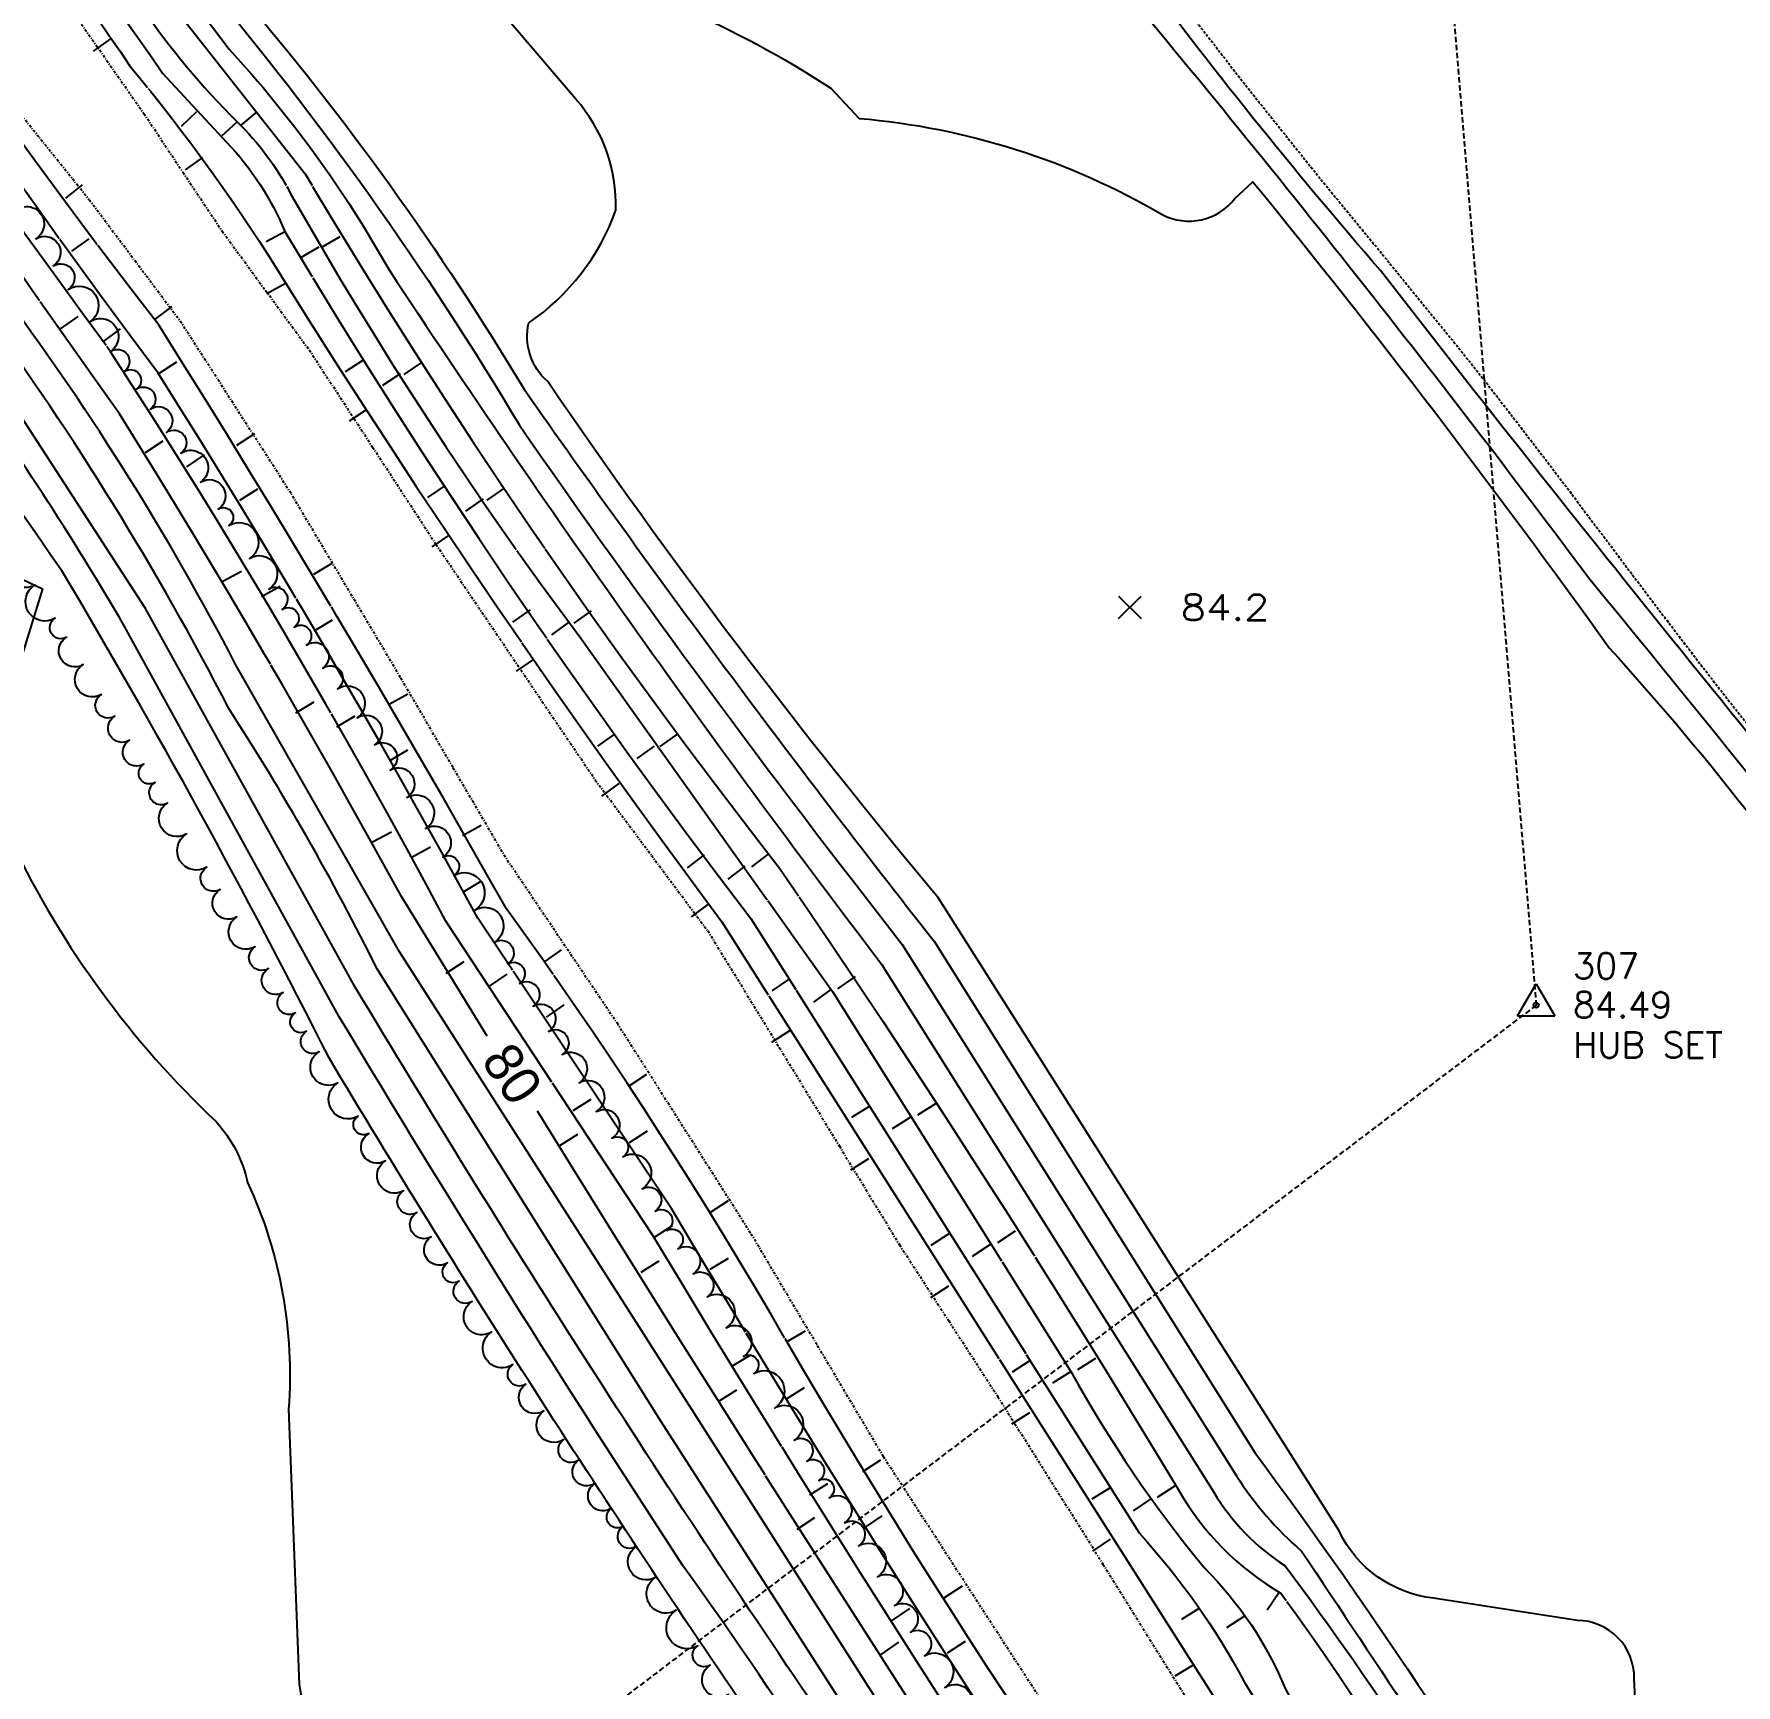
# Model space of a CAD drawing. Header units: feet. Extents: x 1023941 to 1026768, y 90264 to 94497.
# Drawn here: x 1025130 to 1025288.5, y 91908.9 to 92062.6 of the extents above; entities that cross this region are included whole.
import ezdxf
from ezdxf.enums import TextEntityAlignment as Align

# ---------------------------------------------------------------- set-up
doc = ezdxf.new("R2010")
doc.units = ezdxf.units.FT
doc.header["$MEASUREMENT"] = 0
for name, pattern in [('DASHDOT2', [0.5, 0.25, -0.11875, 0.0125, -0.11875]), ('DASHED', [0.75, 0.5, -0.25]), ('HIDDEN', [0.375, 0.25, -0.125]), ('LTP702', [40, 40, 0]), ('LTP706', [40, 40, 0])]:
    doc.linetypes.add(name, pattern=pattern)
for name, color, linetype in [('ANNOTATE', 10, 'Continuous'), ('BRUSH', 9, 'Continuous'), ('CF-DEP_INDX', 11, 'LTP702'), ('CF-DEP_INT', 9, 'LTP706'), ('CF-INDEX', 11, 'Continuous'), ('CF-INTERMED', 9, 'Continuous'), ('DESC', 6, 'Continuous'), ('DITCH', 9, 'DASHDOT2'), ('ELEV', 9, 'Continuous'), ('GRAV_RD', 9, 'HIDDEN'), ('PNTS', 6, 'Continuous'), ('SPOTELEV', 9, 'Continuous'), ('W6TOS', 10, 'Continuous'), ('W6TVL', 10, 'DASHED'), ('W7TVS', 10, 'Continuous')]:
    doc.layers.add(name, color=color, linetype=linetype)
doc.styles.add('60', font='simplex.shx', dxfattribs={"width": 1.15, "height": 2.4})
doc.styles.add('S6', font='SIMPLEX', dxfattribs={"height": 0.083333})

# ---------------------------------------------------------------- blocks, each defined once
blk = doc.blocks.new('POINT')
blk.add_point((0, 0))
at = {"layer": 'DESC', "style": 'S6'}
blk.add_attdef('DESC', (0.1191, -0.1698), '', height=0.0833, dxfattribs=at)
at = {"layer": 'ELEV', "style": 'S6'}
blk.add_attdef('ELEV', (0.1191, -0.0403), '', height=0.0833, dxfattribs=at)
at = {"layer": 'PNTS', "style": 'S6'}
blk.add_attdef('POINT', (0.1191, 0.0855), '', height=0.0833, dxfattribs=at)
blk = doc.blocks.new('HUB')
for p, q in [((-0.0433, -0.025), (0, 0.05)), ((0, 0.05), (0.0433, -0.025)), ((-0.0433, -0.025), (0.0433, -0.025))]:
    blk.add_line(p, q)
blk.add_circle((0, 0), 0.00604)
blk = doc.blocks.new('SPOT')
for p, q in [((-0.5, -0.5), (0.5, 0.5)), ((-0.5, 0.5), (0.5, -0.5))]:
    blk.add_line(p, q)
blk = doc.blocks.new('DEPRESS2')
blk.add_line((0.005859, -0.996094), (0.001953, -0.001953))
blk = doc.blocks.new('DEPRESS')
blk.add_line((0.005859, -0.996094), (0.001953, -0.001953))

msp = doc.modelspace()

# ---------------------------------------------------------------- linework, layer by layer
at = {"layer": 'BRUSH', "flags": 128}
for points in [[(1025128.5, 92046.34, -1), (1025130.19, 92043.56, -1), (1025131.82, 92041.04, -1), (1025133.22, 92038.86, -1), (1025135.25, 92035.86, -1), (1025137.16, 92033.08, -1), (1025138.43, 92031.22, -1), (1025139.57, 92029.57, -1), (1025140.86, 92027.71, -1), (1025142.36, 92025.55, -1), (1025143.71, 92023.6, -1), (1025145.54, 92020.91, -1), (1025147.18, 92018.4, -1), (1025148.17, 92016.88, -1), (1025150.09, 92013.81, -1), (1025151.91, 92010.96, -1), (1025153.13, 92009.07, -1), (1025154.26, 92007.42, -1), (1025155.42, 92005.75, -1), (1025156.94, 92003.61, -1), (1025158.29, 92001.66, -1), (1025160.14, 91998.98, -1), (1025161.75, 91996.46, -1), (1025163.19, 91994.11, -1), (1025164.75, 91991.56, -1), (1025166.48, 91988.67, -1), (1025168.1, 91986, -1), (1025169.14, 91984.29, -1), (1025171.09, 91981.08, -1), (1025172.91, 91978.09, -1), (1025174.14, 91976.06, -1), (1025175.24, 91974.24, -1), (1025176.52, 91972.13, -1), (1025177.93, 91969.77, -1), (1025179.22, 91967.63, -1), (1025180.79, 91965, -1), (1025182.39, 91962.31, -1), (1025183.85, 91959.84, -1), (1025184.87, 91958.11, -1), (1025186.66, 91955.11, -1), (1025187.87, 91953.06, -1), (1025188.97, 91951.24, -1), (1025189.99, 91949.55, -1), (1025191.42, 91947.2, -1), (1025192.72, 91945.07, -1), (1025194.48, 91942.19, -1), (1025196.1, 91939.52, -1), (1025197.06, 91937.93, -1), (1025199.01, 91934.72, -1), (1025200.82, 91931.73, -1), (1025202.01, 91929.78, -1), (1025203.11, 91927.97, -1), (1025204.09, 91926.37, -1), (1025205.52, 91924.02, -1), (1025206.82, 91921.89, -1), (1025208.58, 91919.01, -1), (1025210.18, 91916.32, -1), (1025211.65, 91913.85, -1), (1025212.96, 91911.64, -1), (1025214.84, 91908.69, -1), (1025216.73, 91906.04, -1)], [(1025194.73, 91908.04, -1), (1025193, 91910.79, -1), (1025191.86, 91912.59, -1), (1025189.84, 91915.89, -1), (1025187.93, 91918.97, -1), (1025186.12, 91921.82, -1), (1025184.92, 91923.72, -1), (1025183.8, 91925.38, -1), (1025182.24, 91927.7, -1), (1025180.73, 91929.85, -1), (1025179.37, 91931.8, -1), (1025177.52, 91934.46, -1), (1025175.84, 91936.95, -1), (1025174.63, 91938.76, -1), (1025172.64, 91941.8, -1), (1025170.82, 91944.64, -1), (1025169.61, 91946.53, -1), (1025168.55, 91948.23, -1), (1025167.03, 91950.67, -1), (1025165.67, 91952.91, -1), (1025164.44, 91954.95, -1), (1025162.76, 91957.73, -1), (1025161.2, 91960.29, -1), (1025160.22, 91961.9, -1), (1025158.33, 91965, -1), (1025156.58, 91967.88, -1), (1025155.41, 91969.8, -1), (1025154.37, 91971.51, -1), (1025153.22, 91973.39, -1), (1025151.86, 91975.63, -1), (1025150.62, 91977.66, -1), (1025148.93, 91980.44, -1), (1025147.37, 91983, -1), (1025146.12, 91985.06, -1), (1025144.23, 91988.16, -1), (1025142.47, 91991.04, -1), (1025141.3, 91992.96, -1), (1025140.26, 91994.67, -1), (1025138.92, 91996.88, -1), (1025137.55, 91999.12, -1), (1025136.31, 92001.15, -1), (1025134.62, 92003.93, -1), (1025133.06, 92006.49, -1), (1025131.99, 92008.24, -1), (1025130.11, 92011.34, -1), (1025128.35, 92014.22, -1)]]:
    msp.add_lwpolyline(points, format="xyb", dxfattribs=at)
at = {"layer": 'CF-DEP_INDX', "elevation": 80, "flags": 128}
for points in [[(1025108.53, 92532.29), (1025115.55, 92538.26, -0.084338291), (1025128.06, 92545.92), (1025128.67, 92544.5), (1025126.24, 92537.93), (1025124.54, 92536.16, 0.152263439), (1025105.23, 92516.55, 0.103426183), (1025095.21, 92493.95, 0.060848827), (1025088.37, 92445.83, -0.012393174), (1025078.02, 92343.5, -0.017206819), (1025068.64, 92252.52, 0.031016582), (1025069.09, 92193.47, 0.140247407), (1025090.18, 92137.41), (1025097.93, 92125.93, 0.042213731), (1025116.21, 92100.19, 0.043640024), (1025129.76, 92082.08), (1025155.27, 92049.61, 0.031912339), (1025199.47, 91984.99, -0.014642587), (1025236.6, 91927.1, 0.12957048), (1025246.16, 91917.46, -0.031828218), (1025265.49, 91887.13), (1025267.36, 91884.1)], [(1025172.24, 91969.33), (1025164.24, 91982.35, 0.014433544), (1025137.99, 92027.27, -0.018441412), (1025098.14, 92087.4, 0.041128029), (1025069.74, 92124.33, -0.04998092), (1025053.12, 92150.21, -0.108943305), (1025044.98, 92187.34, -0.074646995), (1025044.96, 92204.92, 0.021478391), (1025049.19, 92244.14, -0.076454428), (1025050.28, 92253.24, 0.048658012), (1025057.15, 92289.36), (1025059.03, 92298.35, -0.032509537), (1025065.23, 92343.2), (1025073.97, 92401.8, -0.217728642), (1025077.44, 92409.86)], [(1025301.86, 91699.08), (1025336.41, 91693.59), (1025343.46, 91693.43), (1025345.37, 91694.53, 0.022302305), (1025328.93, 91721.79), (1025285.46, 91795.73, 0.018899312), (1025231.45, 91876.97, -0.007585477), (1025176.91, 91962.36)]]:
    msp.add_lwpolyline(points, format="xyb", dxfattribs=at)
at = {"layer": 'CF-DEP_INT', "flags": 128}
for points, elevation in [([(1025226.6, 91938.13, 0.046663955), (1025239.04, 91919.83, -0.097641293), (1025246.59, 91908.54, 0.033077216), (1025280.02, 91856.62, -0.079840252), (1025299.76, 91827.14), (1025318.32, 91789.48, -0.017792185), (1025340.05, 91753.59, -0.040370994), (1025350.71, 91731.85, 0.047819829), (1025368.72, 91700.57), (1025386.73, 91667.22, 0.03071599), (1025408.31, 91626.46), (1025420.56, 91603.68, 0.162239228), (1025454.38, 91573.01), (1025465.93, 91566.29, 0.044286853), (1025497.75, 91550.07, -0.046558089), (1025539.32, 91524.96), (1025559.65, 91496.14), (1025563.05, 91491.51, -0.10873067), (1025566.08, 91483.19), (1025566.58, 91479.24), (1025567.95, 91470.2), (1025566.87, 91466.32, -0.187221478), (1025556.1, 91453.09), (1025545.15, 91445.27), (1025537.47, 91440.3, 0.101535816), (1025525.39, 91426.99, -0.056795732), (1025515.93, 91416.6, -0.281175852), (1025507.16, 91415.26, -0.15490782), (1025489.26, 91428.8, -0.067342726), (1025470.12, 91453.92, 0.019994451), (1025448.16, 91487.16, -0.077865959), (1025440.63, 91502.47, 0.070182951), (1025428.96, 91529, -0.188566554), (1025424.88, 91534.14, -0.020473449), (1025410.54, 91576.96, 0.044106916), (1025400.84, 91597.33, 0.030134069), (1025371.04, 91656.57), (1025366.14, 91664.11, 0.200072641), (1025350.48, 91672.15, -0.022425091), (1025274.89, 91684.11), (1025238.92, 91690.2), (1025236.04, 91690.72, -0.44562906), (1025233.23, 91706.62, -0.123450583), (1025250.25, 91705.88, 0.014620044), (1025339.78, 91690.37), (1025344.45, 91689.66, 0.245697808), (1025348.37, 91690.31), (1025348.95, 91691.48, 0.081186144), (1025339.9, 91708.1, -0.010236206), (1025285.27, 91800.29, 0.021282168), (1025232.86, 91879.74, -0.012985979), (1025187.66, 91950.79), (1025168.39, 91980.03, 0.021839504), (1025137.16, 92033.06, -0.024409829), (1025096.88, 92093.44, 0.039389275), (1025074.98, 92121.81, -0.095258151), (1025051.47, 92161.72, -0.078363737), (1025047.48, 92186.45, -0.092662355), (1025048.73, 92213.72, 0.022829728), (1025052.17, 92248.88, 0.047475911), (1025060.13, 92292.21), (1025068.49, 92344.97), (1025072.01, 92373.49, -0.159921887), (1025076.7, 92350.71, -0.008828759), (1025066.22, 92247.1, 0.030016614), (1025067.3, 92189.81, 0.134363077), (1025083.64, 92142.88), (1025106.15, 92109.61, -0.038819635), (1025122.59, 92086.16, -0.062628467), (1025140.02, 92065.2, 0.047832643), (1025148.96, 92054.46, -0.078556018), (1025153.9, 92047.83, 0.031310777), (1025180.85, 92006.5), (1025204.4, 91973.49), (1025226.6, 91938.13)], 79), ([(1025249.08, 91898.89), (1025283.02, 91845.84, -0.033119499), (1025317.09, 91784.07), (1025324.59, 91771.47, -0.052911278), (1025349.58, 91727.99, 0.023654536), (1025366.14, 91700.09), (1025397.04, 91639.17), (1025416.86, 91604.13, 0.121015021), (1025440.75, 91577.33), (1025444.23, 91574.66), (1025460.9, 91566.09, 0.089904355), (1025484.66, 91552.59, -0.047339031), (1025510.14, 91539.79, -0.068046594), (1025534.81, 91522.25, -0.101793848), (1025545.59, 91508.06, 0.100751), (1025555.94, 91494.73, -0.216119117), (1025563.51, 91478.38), (1025564.99, 91470.07, -0.223084763), (1025549.74, 91451.8), (1025541.94, 91446.7, 0.187028725), (1025523.09, 91428.32, -0.115144239), (1025511.85, 91417.04, -0.158005692), (1025490.28, 91432.12, -0.083909451), (1025473.48, 91453.52, 0.019948386), (1025448.42, 91491.25, -0.084730492), (1025442.92, 91503.33, 0.06770475), (1025433.42, 91527.4, -0.176427948), (1025427.7, 91533.33), (1025409.86, 91585.07, -0.03731944), (1025394.78, 91616.26, 0.019463098), (1025374.76, 91655.21), (1025366.84, 91667, 0.176916207), (1025342.48, 91675.28), (1025294.05, 91682.88), (1025239.91, 91692.17), (1025236.37, 91692.65), (1025232.39, 91699.53, -0.391033649), (1025239.9, 91704.91), (1025281.98, 91696.95, -0.014787557), (1025327.56, 91689.14), (1025345.79, 91686.94), (1025350.21, 91686), (1025351.86, 91686.81, 0.134614454), (1025348.59, 91698.36, -0.012516976), (1025282.12, 91809.93, 0.026436151), (1025235.79, 91880.25, -0.015923011), (1025189.44, 91953.23), (1025171.35, 91980.33, 0.016413054), (1025141.59, 92031.05, -0.023953818), (1025100.4, 92091.77, 0.057061316), (1025071.98, 92128.58, -0.10573069), (1025050.01, 92177.95, 0.030777543), (1025048.93, 92200.35, 0.030661285), (1025054.32, 92239.56, -0.043373513), (1025059.78, 92269.21), (1025060.7, 92273.3), (1025066.69, 92271.37, 0.069693916), (1025067.28, 92173.69, 0.116746497), (1025090.24, 92129.5, 0.023763043), (1025109.11, 92102.56), (1025118.82, 92087.57, 0.08391188), (1025125.29, 92080.43, -0.033095728), (1025142, 92059), (1025147.97, 92052.56, -0.091701448), (1025153.4, 92044.24, 0.028897169), (1025196.79, 91980.3), (1025232.95, 91923.09, -0.062650094), (1025242.73, 91909.22), (1025249.08, 91898.89)], 78), ([(1025153.45, 92039.46, 0.020112071), (1025194.08, 91979.98), (1025238, 91910.82), (1025257.89, 91879.64, -0.013366042), (1025307.17, 91797.33, -0.038239357), (1025314.86, 91781.1, 0.072952417), (1025321.22, 91769.74, -0.095777721), (1025328.72, 91760.18, -0.015156318), (1025349.15, 91723.51), (1025366.75, 91694.31, 0.01989459), (1025384.8, 91658, 0.043913086), (1025405.32, 91619.09), (1025415.68, 91599.73), (1025418.35, 91595.74, 0.201864467), (1025423.36, 91589.18, 0.12514547), (1025454.23, 91566.58, -0.087939715), (1025461.68, 91560.75), (1025468.22, 91556.54), (1025481.35, 91549.82, -0.145909144), (1025487.89, 91548.04, -0.035426347), (1025517.94, 91531.53), (1025530.27, 91521.52, -0.115078653), (1025543.72, 91505.25, 0.063222319), (1025551.81, 91494.15), (1025558.57, 91486.91), (1025561.27, 91473.35, -0.334994006), (1025552.44, 91456.12, -0.063566326), (1025537.93, 91448.32, 0.09196426), (1025527.94, 91441.92, -0.068123523), (1025513.24, 91420.61, -0.158859105), (1025492.82, 91433.5, -0.086732103), (1025474.06, 91457.67, 0.019554708), (1025451.13, 91491.73, -0.112867126), (1025445.21, 91504.18, 0.071841894), (1025437.65, 91525.37), (1025435.01, 91527.83, -0.194960283), (1025429.5, 91535.28), (1025415.17, 91576.58, 0.048914784), (1025404.87, 91598.5, 0.013782599), (1025381.11, 91648.88, 0.0645943), (1025373.29, 91660.93), (1025368.16, 91669.31, 0.176146876), (1025352.09, 91676.65, -0.030048709), (1025324.46, 91681.09, -0.011221953), (1025256.09, 91691.7), (1025256.19, 91698.88, 0.013043569), (1025305.11, 91690.83, 0.044327436), (1025338.46, 91685.5), (1025347.58, 91684.37), (1025353.16, 91683.97, 0.352411215), (1025353.92, 91690.7, 0.065133909), (1025343.13, 91711.08, -0.014742928), (1025283.22, 91812.64, 0.013100131), (1025256.01, 91857.06, -0.017528941), (1025225.85, 91899.98, -0.017611219), (1025198.68, 91943.41, 0.024296224), (1025174.03, 91981.18, 0.012041625), (1025141.68, 92035.5, -0.031243016), (1025098.34, 92098.96, 0.058657275), (1025076.42, 92127.15, -0.082301479), (1025058.64, 92158.29, 0.136327029), (1025058.47, 92166.8, 0.120703289), (1025053.63, 92174.99, -0.296601743), (1025056.26, 92189.04), (1025060.55, 92202.33), (1025062.13, 92204.91, 0.036621882), (1025065.68, 92169.31, 0.097426811), (1025084.22, 92133.34, -0.038848642), (1025099.61, 92111.41, -0.049836759), (1025116.52, 92086.54, 0.121564482), (1025122.77, 92079.65, -0.049953992), (1025138.93, 92059.69, -0.036229947), (1025153.45, 92039.46)], 77)]:
    msp.add_lwpolyline(points, format="xyb", close=True, dxfattribs=dict(at, elevation=elevation))
at = {"layer": 'CF-INDEX', "elevation": 85, "flags": 128}
msp.add_lwpolyline([(1025195.57, 91907.75, -0.014714158), (1025157.50433, 91967.30457, 0.017548076), (1025132.63573, 92012.65714, -0.027022869), (1025103.25906, 92059.34254), (1025096.31, 92069.47), (1025090.03, 92072.61, -0.326636372), (1025083.04805, 92082.16735, 0.151835906), (1025081.42734, 92087.45215, 0.051116671), (1025071.27, 92100.28), (1025069.18, 92102.67), (1025057.31, 92106.76, -0.214584402), (1025055.45, 92113.11, 0.332105928), (1025052.36132, 92119.3237, 0.098412672), (1025040.81, 92130.62, -0.227987669), (1025028.1, 92134.24), (1025005.97, 92146.54), (1024999.98, 92150.35), (1025012.83, 92174.98, -0.045963616), (1025024.75, 92215.01, 0.124910136), (1025024.23, 92226.11, -0.293265849), (1025029.77, 92244.57, 0.074329385), (1025037.38, 92271.48, 0.083610741), (1025035.55589, 92286.53196, 0.171258515), (1025031.81, 92300.01)], format="xyb", dxfattribs=at)
at = {"layer": 'CF-INTERMED', "flags": 128}
for points, elevation in [([(1025184.33, 92563.36, -0.05470483), (1025159.97618, 92550.51226, 0.046012024), (1025120.32135, 92529.04478, 0.117538934), (1025105.93, 92513.74, 0.112114998), (1025097.01632, 92493.04806, 0.062956581), (1025090.54962, 92448.05003, -0.018716388), (1025079.90708, 92341.89056), (1025076.07115, 92295.36016, -0.024625606), (1025071.28, 92258.45, 0.04224282), (1025071.68115, 92188.14262, 0.120047262), (1025093.84166, 92136.55986, 0.036783247), (1025120.46, 92097.84), (1025148.20668, 92061.23226, -0.057936911), (1025163.1, 92040.67, 0.01694825), (1025208.96219, 91976.04519), (1025239.90745, 91926.87177, 0.113189708), (1025246.5344, 91920.02332, -0.035756193), (1025270.04, 91883.61, -0.01376038)], 81), ([(1025185.76, 92560.67, -0.034328726), (1025149.62798, 92542.9499, 0.076704082), (1025115.91976, 92522.88934, 0.149050528), (1025097.99917, 92489.46177, 0.053783616), (1025092.27839, 92443.57978, -0.02561411), (1025082.03436, 92342.96631, -0.017830017), (1025078.62, 92305.07, -0.048805865), (1025074.21, 92264.7, 0.05638441), (1025074.16, 92186.07, 0.0999704), (1025089.78461, 92147.64477), (1025110.32, 92114.31, -0.016338206), (1025145.66, 92067.77, -0.040824165), (1025175.24, 92026.21, 0.014341667), (1025210.88905, 91977.8861), (1025242.00115, 91928.41115, 0.070199569), (1025248.06807, 91921.39856, -0.011143033), (1025289.95762, 91855.94866, 0.02021109)], 82), ([(1025187.18, 92558.2, -0.049260492), (1025149.03829, 92540.22549, 0.098067664), (1025114.48051, 92518.52965, 0.129622194), (1025099.61, 92487.8, 0.052666723), (1025094.30108, 92443.66492, -0.024636212), (1025089.35, 92381.28), (1025083.82752, 92340.45057, -0.041435554), (1025080.96, 92309.63, -0.053373291), (1025075.64, 92261.13, 0.052694187), (1025076.38022, 92185.43974, 0.085891259), (1025094.65984, 92144.39491), (1025110.47, 92117.66, -0.018123356), (1025149.17175, 92066.42822, -0.041493773), (1025175.66833, 92029.57391, 0.01385985), (1025213.85731, 91978.17519), (1025243.72, 91930.57, -0.027645783), (1025274.76, 91883.59, -0.035731063)], 83), ([(1025217.03, 91878.76, 0.025021121), (1025190.5, 91919.99, -0.010030536), (1025158.46, 91971.14), (1025138.44, 92007.53, 0.025124988), (1025122.66, 92031.71), (1025087.93744, 92087.83086, -0.014787294), (1025055.83, 92127.32), (1025044.24976, 92138.77292), (1025024.98, 92151.93, -0.346627858), (1025024.2, 92158.58, 0.094574415), (1025031.24, 92181.4), (1025034.75, 92197.62, -0.048620575), (1025048.14, 92293.86), (1025050.5, 92300.03, -0.111949176), (1025050.68114, 92320.42987, -0.037853653), (1025058.58554, 92368.07057, 0.031848776), (1025059.04997, 92407.68007, 0.051982555), (1025057.35, 92437.87, -0.19021686), (1025059.43099, 92448.16181), (1025068.96, 92469.29, 0.066409957), (1025073.95137, 92491.14851, -0.161924248), (1025081.56, 92506.81)], 84), ([(1025202.953, 91906.59715, -0.014405703), (1025159.95273, 91973.8938), (1025140.41733, 92009.14625), (1025117.06779, 92045.1236), (1025089.57257, 92089.20094, -0.011616875), (1025050.99071, 92137.55395), (1025044.12, 92149.98, -0.120221443), (1025040.37378, 92164.06484), (1025037.04544, 92193.60286, -0.026731792), (1025043.64796, 92258.92651), (1025049.12996, 92287.57176, -0.065616079), (1025051.74921, 92296.51876, 0.192255795), (1025052.03681, 92303.28572, -0.043650119), (1025054.52, 92329.72), (1025059.81, 92362.41, 0.124177096), (1025064.91, 92390.28, -0.029622937), (1025068.9819, 92418.43887, 0.02209862), (1025073.03185, 92467.2958), (1025076.55727, 92489.67212, -0.059918294), (1025079.48, 92499.59), (1025080.63, 92501.54)], 83), ([(1025221.14, 91882.51), (1025188.3904, 91933.49024), (1025162.01162, 91975.53816, 0.028284504), (1025148.17137, 91999.83535, 0.03867216), (1025125.23, 92036.95), (1025091.33733, 92090.22514), (1025060.51, 92128.78, -0.067907493), (1025044.05816, 92156.87823, -0.039439338), (1025039.41254, 92197.85676), (1025044.87186, 92251.84551, 0.0157027), (1025052.59, 92292.05, 0.149898292), (1025054.3068, 92305.18676, -0.024498942), (1025063.01558, 92363.94983, 0.083190099), (1025067.29803, 92388.2592, -0.044837999), (1025072.16849, 92419.49043, 0.013176541), (1025075.73764, 92465.56091, -0.02858326), (1025081.26297, 92497.23831), (1025082.79, 92500.79)], 82), ([(1025225.83, 91880.36), (1025185.01, 91944.43), (1025164.07055, 91977.17748), (1025148.77, 92004.01, 0.040012208), (1025127.55744, 92037.90831, -0.012684626), (1025092.40457, 92092.46224, 0.015081924), (1025066.24917, 92124.99546, -0.059589362), (1025047.71, 92155.17, -0.083128598), (1025042.19509, 92202.87149, 0.01553592), (1025047.01912, 92250.33351, 0.027186645), (1025055.33556, 92292.72106, 0.122226428), (1025056.71, 92305.33), (1025065.3236, 92362.77322, 0.069427486), (1025069.04326, 92383.97593), (1025072.59323, 92412.06352, 0.076544752), (1025075.56398, 92428.73935), (1025077.37611, 92447.19774), (1025079.01, 92468.72, -0.021441291), (1025084.81, 92500.23)], 81), ([(1025312.37, 91970.1, -0.010034326), (1025255.42, 92040.62, -0.03903528), (1025211.16708, 92100.39495, 0.013436895), (1025190.4, 92140.33, -0.05308138), (1025175.47, 92176.2, -0.076440541), (1025159.4, 92263)], 82), ([(1025326.03, 91947.4, 0.008690879), (1025274.78123, 92012.02223, 0.014801532), (1025227.98935, 92070.98951, -0.04460126), (1025178.08, 92151.05, 0.114285977), (1025171.48, 92162.95, -0.134955492), (1025166.29, 92173.69), (1025162.33, 92191.63, -0.094384416), (1025162.33529, 92199.10496, 0.124635691), (1025158.61, 92228.74)], 83), ([(1025274.01, 91891.18, 0.171827976), (1025279.05, 91909.53, 0.417865015), (1025273.77328, 91914.93942), (1025260.35, 91917.02, -0.258619575), (1025251.57, 91923.27), (1025214.25119, 91982.19895, -0.024246843), (1025177.88, 92030.27, -0.276156693), (1025176.1, 92035.74, 0.158777269), (1025184.22, 92046.23, 0.19187156), (1025180.48, 92056.57), (1025169.43, 92069.54, 0.137525201)], 84), ([(1025190.23, 92065.09, -0.044560251), (1025204.23251, 92057.58003), (1025206.86, 92054.78, -0.111946866), (1025235.08831, 92045.83001, 0.36312451), (1025241.86, 92047.31), (1025243.55, 92048.88, -0.015477278), (1025276.72, 92005.5, -0.03954166), (1025302.59, 91972.13)], 84), ([(1025041.45, 92060.32), (1025047.68, 92054.03, 0.334267679), (1025053.88, 92053.06, -0.216328516), (1025068.72, 92053.81), (1025089.73, 92046.66, -0.21665724), (1025102.82771, 92033.57877), (1025106.75746, 92022.79398, 0.208130393), (1025112.48412, 92015.52407, 0.04115759), (1025129.00406, 92011.84736), (1025130.81, 92010.97), (1025126.06945, 91995.68174, 0.172156575), (1025128, 91987.32, 0.091608387), (1025146.98, 91961.39, -0.130964664), (1025149.92, 91955.72, -0.127625928), (1025153.74574, 91934.62003), (1025154.72, 91908.98), (1025155.54, 91904.19, 0.097057299), (1025166.87, 91897.58, -0.028487569), (1025191.65, 91885.29), (1025194.56, 91886.34)], 86)]:
    msp.add_lwpolyline(points, format="xyb", dxfattribs=dict(at, elevation=elevation))
at = {"layer": 'DITCH'}
for points in [[(1025122.56, 92077.54, 0), (1025131.41, 92067.89, 0), (1025140.26, 92055.23, 0), (1025143.9, 92049.76, 0), (1025147.54, 92044.29, 0), (1025151.6, 92038.75, 0), (1025155.66, 92033.22, 0), (1025161.56, 92024.17, 0), (1025167.46, 92015.13, 0), (1025182.3, 91993.18, 0), (1025187.54, 91986.16, 0), (1025192.77, 91979.14, 0), (1025199.44, 91968.27, 0), (1025205.03, 91959.09, 0), (1025210.63, 91949.91, 0), (1025215.21, 91942.84, 0), (1025219.79, 91935.77, 0), (1025229.58, 91920.19, 0), (1025242.07, 91900.12, 0)], [(1025227.16, 91902.38, 0), (1025209.13, 91930.21, 0), (1025202.95, 91940.61, 0), (1025196.77, 91951.01, 0), (1025184.42, 91970.42, 0), (1025179.18, 91978.2, 0), (1025173.94, 91985.99, 0), (1025169.05, 91994.36, 0), (1025164.16, 92002.74, 0), (1025153.97, 92019.87, 0), (1025143.79, 92035.7, 0), (1025135.24, 92047.11, 0), (1025130.49, 92053.03, 0), (1025125.75, 92058.94, 0)]]:
    msp.add_polyline3d(points, dxfattribs=at)
at = {"layer": 'GRAV_RD', "flags": 128}
msp.add_lwpolyline([(1025211.7, 92717.82, -0.014383), (1025213.16, 92707.92, -0.029224), (1025213.47, 92697.84, -0.019256), (1025213.2, 92692.98, -0.023352), (1025210.85, 92683.32, -0.007303), (1025209.38, 92678.5, 0.022963), (1025207.91, 92673.69), (1025207.87, 92673.5, 0.001427), (1025206.88, 92668.56, 0.008557), (1025205.9, 92663.63, 0.023348), (1025204.61, 92653.7), (1025204.51, 92650, 0.045493), (1025205.52, 92640, 0.05344), (1025208.26, 92630.36, 0.02732), (1025213.43, 92621.86, 0.006911), (1025215.73, 92618.57, -0.01202), (1025218.02, 92615.27, -0.046171), (1025222.87, 92606.39), (1025223.45, 92604.29, -0.097305), (1025223.01, 92594.28), (1025222.37, 92591.71, -0.014621), (1025219.44, 92582.18, -0.008469), (1025216.08, 92572.74, -0.003463), (1025214.27, 92568.06, -0.00197), (1025212.46, 92563.39), (1025211.21, 92560.26, -0.00894), (1025207.25, 92551.09, -0.003912), (1025205.12, 92546.56), (1025202.99, 92542.03), (1025201.11, 92538.04, -0.00133), (1025199.24, 92534.05, -0.00151), (1025197.05, 92529.54, -0.000793), (1025194.87, 92525.03, -0.000794), (1025192.66, 92520.54, 0.005569), (1025190.45, 92516.04, 0.014525), (1025186.44, 92506.89), (1025185.38, 92504.06, 0.014207), (1025182.32, 92494.56, 0.009011), (1025179.7, 92484.89, 0.004367), (1025177.37, 92475.15, 0.001145), (1025176.55, 92471.56, 0.001921), (1025175.73, 92467.98, 0.006259), (1025173.68, 92458.19, 0.007117), (1025171.94, 92448.33, 0.00669), (1025170.46, 92438.46, 0.006439), (1025169.24, 92428.53, 0.004086), (1025168.27, 92418.58, 0.001541), (1025167.85, 92413.59, 0.000471), (1025167.42, 92408.61), (1025167.3, 92407.07, 0.001245), (1025166.91, 92402.08, 0.001631), (1025166.53, 92397.1, 0.001631), (1025166.21, 92392.11, 0.0019), (1025165.89, 92387.11, 0.004069), (1025165.44, 92377.96, 0.004267), (1025165.15, 92367.96, 0.001779), (1025165.07, 92362.96, -0.000355), (1025165, 92357.96, -0.000355), (1025164.91, 92352.96, -0.001761), (1025164.82, 92347.96), (1025164.82, 92347.73, 0.000821), (1025164.71, 92342.73, -0.000337), (1025164.6, 92337.73, -0.000337), (1025164.48, 92332.73, -0.002246), (1025164.36, 92327.73, -0.002245), (1025164.15, 92322.74, -0.003554), (1025163.94, 92317.74), (1025163.91, 92317.1, -0.005905), (1025163.5, 92312.12, -0.002451), (1025163.08, 92307.14, -0.002453), (1025162.58, 92302.16, 0.002868), (1025162.07, 92297.18, 0.002865), (1025161.67, 92292.2, 0.006642), (1025161.28, 92287.22), (1025161.22, 92286.12, 0.003542), (1025161.05, 92281.12, 0.003907), (1025160.88, 92276.12, 0.008949), (1025160.86, 92266.11, 0.009257), (1025161.17, 92257.49, 0.010185), (1025161.95, 92247.53, 0.009082), (1025163.1, 92237.58, 0.008594), (1025164.58, 92227.8, 0.00836), (1025166.41, 92217.97, 0.007317), (1025168.57, 92208.2, 0.003337), (1025169.77, 92203.34, 0.002856), (1025170.98, 92198.49), (1025171.27, 92197.38, 0.004364), (1025172.63, 92192.57, 0.004368), (1025173.99, 92187.76, 0.008498), (1025177.05, 92178.23, 0.005012), (1025179.35, 92171.7, 0.006439), (1025182.88, 92162.34, 0.007143), (1025186.65, 92153.07, 0.004013), (1025188.68, 92148.5, 0.004564), (1025190.71, 92143.93), (1025190.94, 92143.44, 0.00365), (1025193.13, 92138.94, 0.003255), (1025195.32, 92134.45, 0.006017), (1025199.93, 92125.57, 0.002794), (1025202.34, 92121.18, 0.002432), (1025204.74, 92116.79, 0.001073), (1025205.83, 92114.87, 0.000756), (1025206.92, 92112.95, 0.001713), (1025209.42, 92108.63, 0.00158), (1025211.93, 92104.3, 0.001581), (1025214.49, 92100.01, 0.001706), (1025217.06, 92095.71, 0.003539), (1025222.3, 92087.19, 0.001837), (1025224.98, 92082.97, 0.001942), (1025227.66, 92078.75), (1025229.77, 92075.51, 0.011918), (1025235.54, 92067.35, 0.005327), (1025238.59, 92063.38, 0.001485), (1025241.65, 92059.42), (1025243.78, 92056.71, 0.001897), (1025246.9, 92052.81, 0.001477), (1025250.03, 92048.91, 0.001478), (1025253.2, 92045.04, -0.000495), (1025256.37, 92041.18, -0.000495), (1025259.53, 92037.3, -0.002101), (1025262.69, 92033.42, -0.000939), (1025264.08, 92031.67, -0.001145), (1025265.47, 92029.92, -0.002563), (1025268.52, 92025.96, -0.001304), (1025271.57, 92022, -0.001304), (1025274.58, 92018, 0.000259), (1025277.59, 92014.01, 0.000259), (1025280.6, 92010.02, 0.001643), (1025283.62, 92006.04, 0.00109), (1025285.65, 92003.41, 0.001794), (1025287.68, 92000.79, 0.002704), (1025290.81, 91996.89, 0.00139), (1025293.95, 91993, 0.00139), (1025297.12, 91989.13, -0.000773), (1025300.3, 91985.27, -0.000773), (1025303.45, 91981.39, -0.002508), (1025306.6, 91977.51, -0.001021), (1025307.86, 91975.91, -0.001297), (1025309.12, 91974.31, -0.003186), (1025312.14, 91970.33, -0.001639), (1025315.17, 91966.35, -0.001639), (1025318.14, 91962.33, 0.000472), (1025321.11, 91958.3, 0.000472), (1025324.1, 91954.3, 0.002245), (1025327.09, 91950.29, 0.001168), (1025328.67, 91948.22, 0.003279), (1025330.26, 91946.16, 0.006302), (1025333.45, 91942.31, 0.000526), (1025336.64, 91938.46, 0.000423), (1025339.22, 91935.37, -0.002616), (1025341.79, 91932.29, -0.003253), (1025344.91, 91928.38, -0.00034), (1025348.03, 91924.47, -0.00034), (1025351.13, 91920.55, -0.000241), (1025354.23, 91916.63, -0.000241), (1025357.33, 91912.7, -0.000141), (1025360.43, 91908.78, -0.000141), (1025363.52, 91904.85), (1025366.61, 91900.92), (1025369.71, 91896.99), (1025372.8, 91893.06), (1025375.89, 91889.13, 0.000133), (1025378.98, 91885.21), (1025379.87, 91884.08, 0.000157), (1025382.97, 91880.16), (1025386.07, 91876.23), (1025389.17, 91872.31, -0.000154), (1025392.27, 91868.38, -0.000154), (1025395.36, 91864.46, -0.000343), (1025398.46, 91860.53, -0.000343), (1025401.54, 91856.59, -0.000502), (1025404.62, 91852.66, -0.000258), (1025406.2, 91850.63, -0.000508), (1025407.78, 91848.61, -0.000989), (1025410.83, 91844.65, -0.000764), (1025413.87, 91840.68, -0.000764), (1025416.9, 91836.7, -0.000122), (1025419.92, 91832.72, -0.000122), (1025422.94, 91828.73, 0.000516), (1025425.96, 91824.75, 0.000516), (1025429, 91820.77, 0.00116), (1025432.04, 91816.8, 0.001159), (1025435.11, 91812.86, 0.001688), (1025438.18, 91808.91, 0.000816), (1025439.69, 91807.02, 0.001419), (1025441.19, 91805.13, 0.002936), (1025444.37, 91801.27, 0.002249), (1025447.55, 91797.42, 0.00225), (1025450.8, 91793.61, 0.000552), (1025454.05, 91789.81, 0.000552), (1025457.32, 91786.03, -0.001141), (1025460.59, 91782.24, -0.001141), (1025463.82, 91778.42, -0.002792), (1025467.05, 91774.61, -0.005946), (1025472.81, 91767.5, -0.006441), (1025478.87, 91759.55, -0.00275), (1025481.81, 91755.51, -0.001026), (1025484.76, 91751.47, -0.001027), (1025487.67, 91747.4, 0.00069), (1025490.58, 91743.33, 0.00069), (1025493.51, 91739.28, 0.002207), (1025496.45, 91735.23, 0.001424), (1025498.38, 91732.65, 0.001023), (1025500.31, 91730.06, 0.001586), (1025503.34, 91726.09, 0.000956), (1025506.37, 91722.11, 0.000956), (1025509.44, 91718.16, 0.001531), (1025512.5, 91714.2, 0.003547), (1025518.73, 91706.37, 0.002106), (1025521.9, 91702.51, 0.002499), (1025525.08, 91698.65), (1025525.15, 91698.57, 0.000518), (1025528.38, 91694.74, 0.001222), (1025531.6, 91690.92, 0.001223), (1025534.87, 91687.13, 0.002317), (1025538.13, 91683.33, 0.005524), (1025544.8, 91675.87, 0.003418), (1025548.23, 91672.23, 0.004266), (1025551.66, 91668.6), (1025553.59, 91666.64, 0.009375), (1025560.78, 91659.69, 0.008913), (1025568.23, 91653, 0.008425), (1025575.91, 91646.57, 0.004755), (1025580.77, 91642.72, 0.007642), (1025588.76, 91636.69, 0.009171), (1025596.95, 91630.91, 0.011384), (1025605.36, 91625.49, 0.00744), (1025610.39, 91622.52, 0.012689), (1025619.2, 91617.8, 0.012381), (1025628.27, 91613.51, 0.012399), (1025637.52, 91609.68, 0.005674), (1025641.58, 91608.16, 0.01326), (1025651.07, 91605.04, 0.011627), (1025660.74, 91602.41, 0.009771), (1025670.51, 91600.18, 0.001891), (1025672.57, 91599.77, 0.002524), (1025674.63, 91599.36, 0.010645), (1025684.48, 91597.72, 0.005124), (1025694.4, 91596.47, 0.00175), (1025699.38, 91595.91, -0.001169), (1025704.35, 91595.35, -0.001058), (1025708.85, 91594.81, -0.000751), (1025713.35, 91594.26, -0.000829), (1025718.31, 91593.63, 0.000417), (1025723.27, 91593, 0.000417), (1025728.24, 91592.38, -0.000788), (1025733.2, 91591.76, -0.000788), (1025738.16, 91591.11, -0.001994), (1025743.12, 91590.47, -0.001993), (1025748.06, 91589.74, -0.002868), (1025753.01, 91589.01), (1025754.87, 91588.71, -0.001534), (1025759.8, 91587.88, -0.00144), (1025764.73, 91587.05, -0.001441), (1025769.65, 91586.16, -0.001828), (1025774.58, 91585.28, -0.004008), (1025784.4, 91583.36, -0.002217), (1025789.29, 91582.31, -0.002531), (1025794.18, 91581.27), (1025797.61, 91580.48, 0.001344), (1025802.52, 91579.4, -0.000866), (1025807.42, 91578.32, -0.003057), (1025817.26, 91576.07, -0.016549), (1025826.9, 91573.36, -0.02379), (1025835.82, 91569.91, -0.021604), (1025844.71, 91565.4, -0.018337), (1025853.34, 91560.18, -0.017808), (1025861.58, 91554.34, -0.017772), (1025869.32, 91548), (1025870.27, 91547.16, -0.018789), (1025877.39, 91540.22, -0.015351), (1025884.06, 91532.73, -0.011455), (1025890.34, 91524.85, -0.008252), (1025896.29, 91516.75), (1025898.48, 91513.65, -0.008144), (1025904.08, 91505.36, -0.010145), (1025909.4, 91496.83, -0.012245), (1025914.32, 91488.08, -0.014304), (1025918.75, 91479.11), (1025920.31, 91475.57, -0.014932), (1025923.91, 91466.29, -0.010455), (1025927.01, 91456.79, -0.005125), (1025929.79, 91447.15, -0.001832), (1025931.12, 91442.31, 0.000581), (1025932.44, 91437.47, 0.00058), (1025933.78, 91432.64, 0.002217), (1025935.12, 91427.81), (1025935.18, 91427.64, -0.000727), (1025936.55, 91422.83, -0.001326), (1025937.92, 91418.02, -0.001327), (1025939.23, 91413.19, -0.00213), (1025940.55, 91408.36, -0.00494), (1025943.03, 91398.67, -0.007613), (1025945.23, 91389.11, -0.014703), (1025947.05, 91379.15, -0.022802), (1025948.06, 91369.24), (1025948.11, 91367.76), (1025945.92, 91365.83, -0.030188), (1025940.94, 91363.87, -0.005828), (1025931.32, 91361.17, -0.001601), (1025926.49, 91359.88, -0.001921), (1025921.65, 91358.59, -0.001574), (1025917.68, 91357.59, -0.001366), (1025913.71, 91356.59, -0.001667), (1025908.84, 91355.43, -0.000967), (1025903.98, 91354.26, -0.000967), (1025899.11, 91353.14, -0.000483), (1025894.24, 91352.01), (1025884.49, 91349.8), (1025874.73, 91347.59, 0.000268), (1025871.64, 91346.88, 0.000634), (1025868.55, 91346.17, 0.001), (1025863.69, 91345.01, 0.000658), (1025858.82, 91343.86, 0.000658), (1025853.96, 91342.68, -0.00016), (1025849.1, 91341.51, -0.00016), (1025844.24, 91340.34, -0.000976), (1025839.37, 91339.16, -0.000976), (1025834.5, 91338.03, -0.001795), (1025829.63, 91336.9, -0.001795), (1025824.75, 91335.84, -0.002416), (1025819.87, 91334.77), (1025816.93, 91334.17, -0.002915), (1025812.02, 91333.25, -0.002232), (1025807.11, 91332.32, -0.002232), (1025802.18, 91331.48, -0.001162), (1025797.25, 91330.64, -0.001162), (1025792.32, 91329.85), (1025787.38, 91329.05), (1025782.44, 91328.26, 0.000979), (1025777.5, 91327.47, 0.000979), (1025772.57, 91326.64, 0.001799), (1025767.64, 91325.82), (1025764.68, 91325.29, 0.000103), (1025759.75, 91324.41), (1025754.83, 91323.53), (1025749.9, 91322.65, 0.000965), (1025744.98, 91321.77, 0.000965), (1025740.06, 91320.86, 0.001876), (1025735.14, 91319.94, 0.004439), (1025725.34, 91317.96, 0.004983), (1025717.82, 91316.28, 0.007214), (1025708.13, 91313.84, 0.004015), (1025698.5, 91311.14, 0.001443), (1025693.7, 91309.73, -0.000411), (1025688.9, 91308.33, -0.000411), (1025684.1, 91306.94, -0.001851), (1025679.29, 91305.55), (1025676.08, 91304.65, -0.000993), (1025671.25, 91303.33, -0.000294), (1025666.43, 91302.02, -0.000294), (1025661.6, 91300.71), (1025656.78, 91299.41), (1025651.95, 91298.1, 0.000119), (1025647.12, 91296.8, 0.000119), (1025642.3, 91295.49, 0.000279), (1025637.47, 91294.19), (1025633.62, 91293.14, 0.000682), (1025628.8, 91291.81, 0.000413), (1025623.98, 91290.47, 0.000413), (1025619.16, 91289.13, -0.000162), (1025614.35, 91287.78, -0.000162), (1025609.53, 91286.43, -0.000737), (1025604.72, 91285.09, -0.000737), (1025599.89, 91283.78, -0.001251), (1025595.07, 91282.46, -0.000846), (1025591.8, 91281.6, -0.000875), (1025588.53, 91280.74, -0.001293), (1025583.68, 91279.51, -0.001007), (1025578.83, 91278.28, -0.001007), (1025573.98, 91277.09, -0.000859), (1025569.12, 91275.89, -0.000859), (1025564.26, 91274.74, -0.000714), (1025559.39, 91273.58, -0.000714), (1025554.52, 91272.45, -0.000598), (1025549.65, 91271.31), (1025546.5, 91270.59, 0.005164), (1025541.62, 91269.34, 0.001434), (1025536.74, 91268.08, 0.001441), (1025531.86, 91266.76, -0.006883), (1025526.97, 91265.44, -0.018835), (1025517.18, 91263.36, -0.029144), (1025508.79, 91262.55, -0.03326), (1025498.9, 91263.04, -0.022224), (1025488.96, 91264.7, -0.012219), (1025479.11, 91267.08, -0.004119), (1025473.02, 91268.75, -0.007687), (1025463.32, 91271.58, -0.020761), (1025453.75, 91275.03, -0.036873), (1025444.89, 91279.53), (1025442.65, 91281.02, -0.043136), (1025435.19, 91287.5, -0.03005), (1025428.62, 91295.25, -0.019967), (1025422.86, 91303.59), (1025422.06, 91304.85, -0.017101), (1025417.11, 91313.47, -0.009559), (1025412.66, 91322.42, -0.0035), (1025410.56, 91326.98, 0.000522), (1025408.46, 91331.54, 0.000522), (1025406.33, 91336.09, 0.004205), (1025404.21, 91340.64, 0.005623), (1025400.82, 91347.36, 0.003367), (1025398.47, 91351.78, 0.00106), (1025396.12, 91356.19, 0.00106), (1025393.73, 91360.58, 0.001203), (1025391.34, 91364.97, 0.001204), (1025388.91, 91369.34, 0.001349), (1025386.47, 91373.71, 0.001349), (1025384, 91378.06, 0.001491), (1025381.52, 91382.4, 0.001274), (1025379.36, 91386.09, 0.002311), (1025377.2, 91389.77, 0.005179), (1025371.98, 91398.29, 0.002484), (1025369.28, 91402.51, 0.000706), (1025366.58, 91406.72, 0.000707), (1025363.86, 91410.91, -0.001065), (1025361.14, 91415.11, -0.001065), (1025358.45, 91419.33, -0.002667), (1025355.77, 91423.55, -0.00188), (1025353.93, 91426.56, -0.001422), (1025352.09, 91429.56, -0.002017), (1025349.54, 91433.86, -0.000915), (1025346.99, 91438.17, -0.000915), (1025344.48, 91442.49, -0.00102), (1025341.96, 91446.81, -0.00102), (1025339.48, 91451.15, -0.001127), (1025336.99, 91455.49, -0.001126), (1025334.55, 91459.86, -0.001233), (1025332.11, 91464.22, -0.001232), (1025329.71, 91468.61, -0.001315), (1025327.31, 91472.99), (1025325.48, 91476.4, -0.002942), (1025323.18, 91480.84, -0.002464), (1025320.89, 91485.28, -0.002466), (1025318.68, 91489.77, -0.00084), (1025316.47, 91494.26, -0.00084), (1025314.3, 91498.76, 0.00078), (1025312.12, 91503.26, 0.00078), (1025309.91, 91507.75, 0.002409), (1025307.71, 91512.24, 0.002408), (1025305.42, 91516.68, 0.003568), (1025303.13, 91521.13), (1025302.39, 91522.51, 0.001249), (1025300, 91526.9, 0.000762), (1025297.61, 91531.29, 0.000762), (1025295.19, 91535.67, 0.000734), (1025292.78, 91540.04, 0.000734), (1025290.33, 91544.41, 0.000705), (1025287.89, 91548.77, 0.000705), (1025285.43, 91553.12, 0.000675), (1025282.96, 91557.47, 0.000675), (1025280.47, 91561.81, 0.000648), (1025277.98, 91566.14, 0.000648), (1025275.46, 91570.47, 0.00062), (1025272.95, 91574.79, 0.00062), (1025270.42, 91579.1, 0.000597), (1025267.88, 91583.41, 0.000255), (1025266.8, 91585.25, 0.000311), (1025265.71, 91587.09, 0.000729), (1025263.14, 91591.38, 0.000753), (1025260.58, 91595.67, 0.000753), (1025257.98, 91599.94, 0.000696), (1025255.39, 91604.22, 0.000696), (1025252.78, 91608.48, 0.000638), (1025250.16, 91612.74, 0.000638), (1025247.52, 91616.99, 0.00058), (1025244.88, 91621.24, 0.00058), (1025242.23, 91625.48, 0.000523), (1025239.57, 91629.71, 0.000523), (1025236.89, 91633.94, 0.000467), (1025234.22, 91638.16, 0.000467), (1025231.53, 91642.38, 0.000423), (1025228.84, 91646.59), (1025227.16, 91649.2, 0.002002), (1025224.42, 91653.38, 0.002205), (1025221.67, 91657.56, 0.003923), (1025216.04, 91665.83, 0.001766), (1025213.16, 91669.92, 0.001376), (1025210.28, 91674.01, 0.003335), (1025206.4, 91679.43, 0.013662), (1025203.11, 91683.24, -0.024937), (1025199.82, 91687.04), (1025199.01, 91688.22), (1025198.99, 91691.38, -0.114179), (1025201.73, 91695.55, 0.003262), (1025204.47, 91699.73, 0.006961), (1025207.91, 91705.23, 0.038202), (1025212.4, 91714.31, 0.04192), (1025214.36, 91720.96, 0.05427), (1025214.69, 91730.95, 0.021494), (1025214, 91735.94, 0.016308), (1025213.31, 91740.94), (1025213.28, 91741.06, 0.038195), (1025211.53, 91745.74, 0.022422), (1025209.78, 91750.43, 0.019271), (1025207.29, 91755.04, 0.043152), (1025201.69, 91763.41), (1025199.4, 91765.75, 0.059058), (1025191.35, 91772.01, 0.061582), (1025185.17, 91774.88, 0.014062), (1025175.25, 91774.47, 0.001839), (1025172.78, 91774.32, -0.022847), (1025170.32, 91774.16, -0.115721), (1025160.49, 91776.31), (1025159.89, 91776.66, -0.059282), (1025152.59, 91783.42, -0.011517), (1025148.87, 91787.92, -0.010191), (1025142.83, 91795.88, -0.004238), (1025139.94, 91799.96, 0.001928), (1025137.05, 91804.05, 0.00113), (1025135.33, 91806.42, 0.001991), (1025133.6, 91808.8, 0.003394), (1025130.58, 91812.78, 0.002032), (1025127.56, 91816.76, 0.001555), (1025125.2, 91819.78, 0.001555), (1025122.84, 91822.79)], format="xyb", dxfattribs=at)
at = {"layer": 'W6TVL'}
for p, q in [((1025226.7534, 92490.63744), (1025269.91633, 91972.21552)), ((1025269.91633, 91972.21552), (1024988.40012, 91758.61753))]:
    msp.add_line(p, q, dxfattribs=at)

# ---------------------------------------------------------------- block references
at = {"layer": 'CF-DEP_INDX', "yscale": 2, "zscale": 2}
for p, xscale, rotation in [((1025150.8, 92055.41, 80), 2.000000000012387, 310.4769120006594), ((1025158.55, 92043.8, 80), 2.000000000002112, 299.6159290000681), ((1025132.48, 92035.18, 80), 2.000000000006372, 125.0334880004033), ((1025166.15, 92032.05, 80), 2.000000000016973, 303.1213390008215), ((1025140.38, 92023.63, 80), 1.999999999984853, 123.2806249994049), ((1025173.86, 92020.36, 80), 1.999999999996798, 304.2339739997622), ((1025147.61, 92011.65, 80), 2.000000000019349, 117.6560800009292), ((1025181.96, 92008.94, 80), 1.999999999998477, 305.5620519997134), ((1025154.38, 91999.4, 80), 1.999999999971778, 120.5626999990335), ((1025189.96, 91997.46, 80), 1.999999999964703, 305.5677009987742), ((1025161.56, 91987.39, 80), 2.000000000026419, 118.0606030010363), ((1025198.45, 91986.33, 80), 2.000000000018474, 307.5194310009662), ((1025168.38, 91975.17, 80), 2.000000000011398, 122.8244990003174), ((1025206.53, 91974.9, 80), 1.999999999967639, 304.9021469988399), ((1025214.02, 91963.07, 80), 2.000000000004515, 302.0117619999185), ((1025178.98, 91959.11, 80), 1.999999999989104, 122.4646419991278), ((1025221.45, 91951.21, 80), 2.000000000025599, 302.6536880013555), ((1025186.53, 91947.32, 80), 2.000000000021327, 121.8784300012644), ((1025228.93, 91939.38, 80), 1.999999999972716, 302.000299998721), ((1025193.76, 91935.33, 80), 2.000000000003624, 121.7678790002924), ((1025236.35, 91927.5, 80), 1.999999999992926, 302.0705309998654), ((1025201.07, 91923.39, 80), 1.999999999990947, 123.6067719992825), ((1025245.99, 91917.57, 80), 2.000000000026404, 325.5851230005118), ((1025208.9, 91911.78, 80), 1.999999999990473, 124.1190129996564)]:
    msp.add_blockref('DEPRESS', p, dxfattribs=dict(at, xscale=xscale, rotation=rotation))
at = {"layer": 'CF-DEP_INT', "yscale": 2, "zscale": 2}
for p, xscale, rotation in [((1025137.18, 92062.19, 77), 2.000000000016938, 305.0343620007673), ((1025145.18, 92055.44, 78), 2.000000000001506, 314.1109539999956), ((1025148.96, 92054.46, 79), 2.000000000027415, 311.9260380011715), ((1025145.76, 92051.15, 77), 1.99999999996866, 305.6119079989573), ((1025132.96, 92047.34, 77), 1.999999999988344, 128.2439759996733), ((1025153.4, 92044.24, 78), 2.000000000013332, 297.5625990004308), ((1025133.51, 92042.41, 78), 2.000000000002714, 125.4537959998863), ((1025156.6, 92042.82, 79), 2.000000000012398, 299.6681080007882), ((1025153.45, 92039.46, 77), 1.999999999986105, 298.8759859989345), ((1025141.26, 92036.06, 77), 1.999999999997147, 126.5367700000703), ((1025136.47, 92033.99, 79), 1.99999999999367, 126.265150999485), ((1025141.62, 92031, 78), 2.000000000024708, 122.5828680013202), ((1025160.71, 92032.32, 78), 1.999999999996419, 303.136278999737), ((1025164.17, 92031.05, 79), 2.000000000022126, 303.1118160009349), ((1025161.07, 92027.73, 77), 2.00000000002149, 303.1059330011138), ((1025148.88, 92024.32, 77), 2.000000000022631, 122.5422290006447), ((1025144.23, 92022.34, 79), 1.999999999981972, 123.3780479989694), ((1025149.16, 92019.2, 78), 1.999999999980826, 122.1828509990089), ((1025168.36, 92020.6, 78), 2.00000000002598, 303.145527001108), ((1025171.88, 92019.36, 79), 2.000000000016379, 304.4866340009233), ((1025168.75, 92016.02, 77), 2.000000000006387, 303.5988260000161), ((1025156.06, 92012.31, 77), 2.000000000004931, 120.6261660005876), ((1025151.21, 92010.22, 79), 2.000000000010483, 119.2364150002687), ((1025156.08, 92007.03, 78), 2.000000000009989, 120.5246430001519), ((1025176.26, 92009.04, 78), 1.999999999996746, 304.8292229997884), ((1025179.88, 92007.87, 79), 2.000000000003528, 305.219901000224), ((1025176.62, 92004.44, 77), 2.00000000000101, 304.0533639999542), ((1025163.1, 92000.21, 77), 1.99999999997405, 119.0452269986176), ((1025158.2, 91998.09, 79), 1.999999999978662, 121.2241819992332), ((1025184.16, 91997.48, 78), 2.000000000027197, 304.9385630010966), ((1025163.11, 91994.93, 78), 2.000000000021581, 121.3746860007001), ((1025187.83, 91996.35, 79), 1.999999999994344, 305.2731800000048), ((1025184.51, 91992.88, 77), 2.000000000006481, 306.3195540004842), ((1025169.92, 91987.98, 77), 2.000000000012475, 118.4249690005368), ((1025165.2, 91985.97, 79), 2.00000000000669, 118.1471250001036), ((1025192.46, 91986.21, 78), 2.000000000037457, 306.9775100012738), ((1025169.94, 91982.71, 78), 1.999999999998392, 120.5604500001967), ((1025196.27, 91985.18, 79), 2.00000000002391, 307.142098001179), ((1025192.86, 91981.64, 77), 2.000000000026189, 306.3435440013344), ((1025177.51, 91976.23, 77), 1.9999999999914, 125.1007149999474), ((1025172.41, 91973.99, 79), 2.000000000012947, 123.6887470007803), ((1025200.41, 91974.69, 78), 1.999999999991167, 304.2606879994711), ((1025204.26, 91973.69, 79), 2.000000000020361, 305.7661400005899), ((1025177.74, 91971.09, 78), 1.99999999999958, 125.3210320002869), ((1025200.43, 91969.87, 77), 1.999999999974388, 302.50380499854), ((1025185.41, 91964.68, 77), 2.000000000025348, 122.7821980012107), ((1025180.22, 91962.37, 79), 2.000000000017628, 122.5391120005595), ((1025207.89, 91962.86, 78), 2.000000000015554, 301.7708100004159), ((1025211.67, 91961.81, 79), 2.000000000019404, 301.7009640007523), ((1025185.46, 91959.41, 78), 2.000000000018239, 122.8118560008265), ((1025207.78, 91957.96, 77), 1.999999999988684, 301.546285999768), ((1025193, 91952.91, 77), 1.999999999993986, 122.8213329993583), ((1025187.79, 91950.59, 79), 2.000000000017884, 122.5235670010512), ((1025215.26, 91950.96, 78), 1.999999999975507, 302.5534819992105), ((1025219.09, 91949.94, 79), 2.00000000002882, 302.7347140009039), ((1025192.97, 91947.6, 78), 1.999999999968302, 120.8810209987193), ((1025215.22, 91946.1, 77), 1.999999999993205, 302.8240419998365), ((1025200.13, 91940.87, 77), 2.000000000002804, 119.8176860002643), ((1025195.04, 91938.62, 79), 2.000000000009986, 120.3157410006807), ((1025222.82, 91939.18, 78), 1.999999999990248, 302.5033779998864), ((1025226.6, 91938.13, 79), 2.000000000019705, 302.1411070006582), ((1025200.07, 91935.54, 78), 2.00000000000679, 121.2033299999543), ((1025222.77, 91934.31, 77), 1.999999999975149, 302.2197819985184), ((1025207.19, 91928.78, 77), 1.999999999993611, 122.500873999603), ((1025202.24, 91926.61, 79), 1.999999999976632, 121.5248279988508), ((1025230.27, 91927.33, 78), 2.000000000009384, 302.0857060004732), ((1025234.06, 91926.28, 79), 1.999999999998305, 304.0545689996671), ((1025207.34, 91923.57, 78), 1.999999999978291, 123.2195519993535), ((1025230.28, 91922.5, 77), 2.000000000003989, 303.8165390001006), ((1025214.8, 91917.03, 77), 2.000000000027565, 123.3418880012453), ((1025209.93, 91914.92, 79), 2.000000000007641, 124.8062810002049), ((1025238.61, 91916.12, 78), 2.00000000000883, 301.7901800005442), ((1025242.78, 91915.37, 79), 2.000000000017888, 302.3653870011412), ((1025215.07, 91911.9, 78), 1.999999999977222, 122.9039309990976), ((1025238, 91910.82, 77), 2.000000000004184, 301.0200830000829)]:
    msp.add_blockref('DEPRESS2', p, dxfattribs=dict(at, xscale=xscale, rotation=rotation))
at = {"layer": 'SPOTELEV', "xscale": 2.099999999976717, "yscale": 2.100000000005821, "zscale": 2.1}
msp.add_blockref('SPOT', (1025232.09, 92009.26), dxfattribs=at)
at = {"layer": 'W6TOS', "xscale": 28.80000000004657, "yscale": 28.80000000000291, "zscale": 28.79999999999999}
msp.add_blockref('POINT', (1025269.91633, 91972.21552), dxfattribs=at).add_auto_attribs({'ELEV': '84.49', 'POINT': '307', 'DESC': 'HUB SET'})
at = {"layer": 'W7TVS', "xscale": 40, "yscale": 40, "zscale": 40}
msp.add_blockref('HUB', (1025269.91633, 91972.21552), dxfattribs=at)

# ---------------------------------------------------------------- texts
at = {"layer": 'ANNOTATE'}
msp.add_text('80', height=3.6, rotation=303.833189, dxfattribs=at).set_placement((1025174.58, 91965.84), align=Align.MIDDLE_CENTER)
at = {"layer": 'SPOTELEV', "style": '60', "width": 1.15}
msp.add_text('84.2', height=2.4, dxfattribs=at).set_placement((1025240.95, 92009.26), align=Align.MIDDLE_CENTER)

doc.saveas('drawing.dxf')
